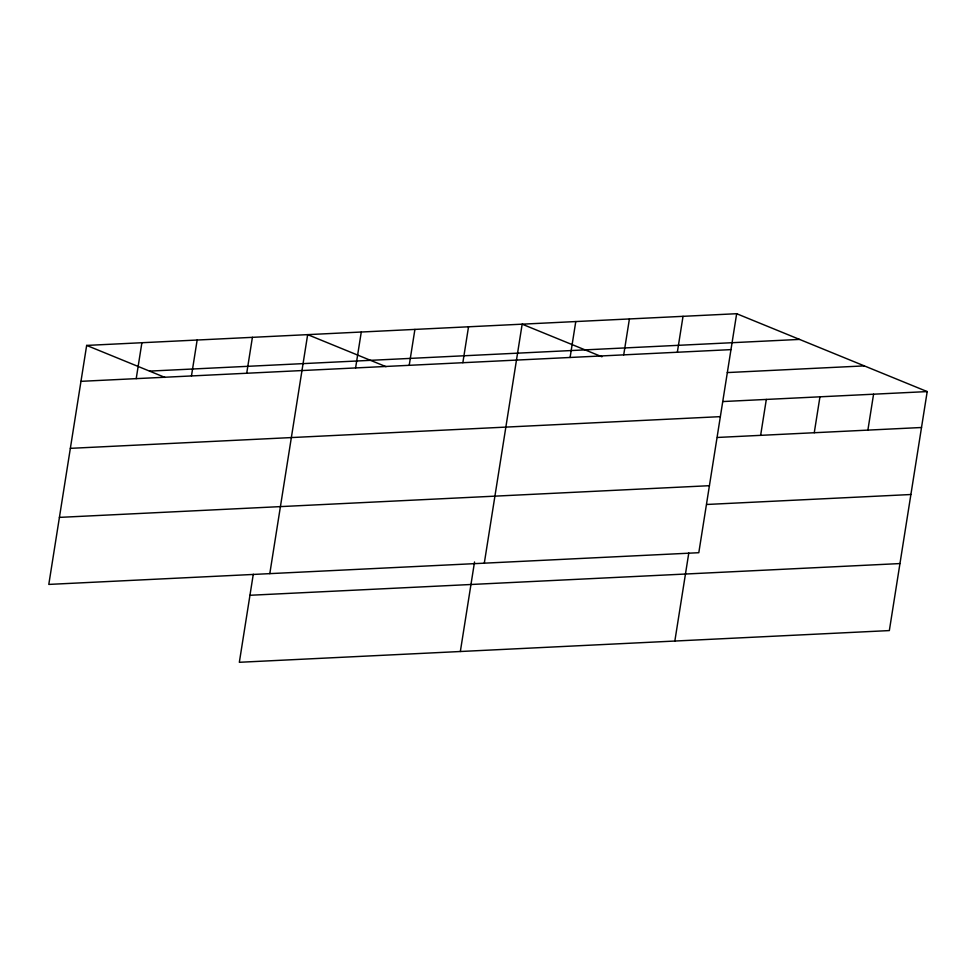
<?xml version="1.0" encoding="UTF-8"?>
<svg xmlns="http://www.w3.org/2000/svg" width="976" height="976" viewBox="0 0 976 976"><rect width="100%" height="100%" fill="white"/><g stroke="black" fill="none" stroke-linecap="round" stroke-linejoin="round"><path stroke-width="1.46" d="M86.657 345.419L48.8 584.417L698.804 552.709L736.66 313.711L86.657 345.419L165.029 377.444M136.213 378.639L141.898 342.722M191.467 375.943L197.152 340.026M246.721 373.247L252.406 337.33M253.284 574.254L239.34 662.289L889.343 630.581L927.2 391.583L736.66 313.711M269.803 573.632L307.66 334.634L386.02 366.671M355.593 367.94L361.279 332.023M409.212 365.317L414.91 329.412M462.844 362.706L468.529 326.789M460.343 651.504L474.531 561.981M484.303 563.164L522.16 324.178L601.936 356.777M570.094 357.472L575.779 321.555M623.713 354.861L629.41 318.945M677.344 352.238L683.029 316.334M674.843 641.049L688.788 553.014M760.633 435.345L766.319 399.44M814.265 432.734L819.95 396.817M867.884 430.123L873.569 394.206M149.535 371.112L799.539 339.416M80.959 381.335L730.963 349.628M727.279 372.576L864.321 365.89M723.131 401.539L927.2 391.583M70.345 448.35L720.349 416.642M717.433 437.455L921.515 427.5M59.414 517.39L709.418 485.694M706.819 504.47L910.901 494.515M249.954 595.275L899.957 563.567"/></g></svg>
